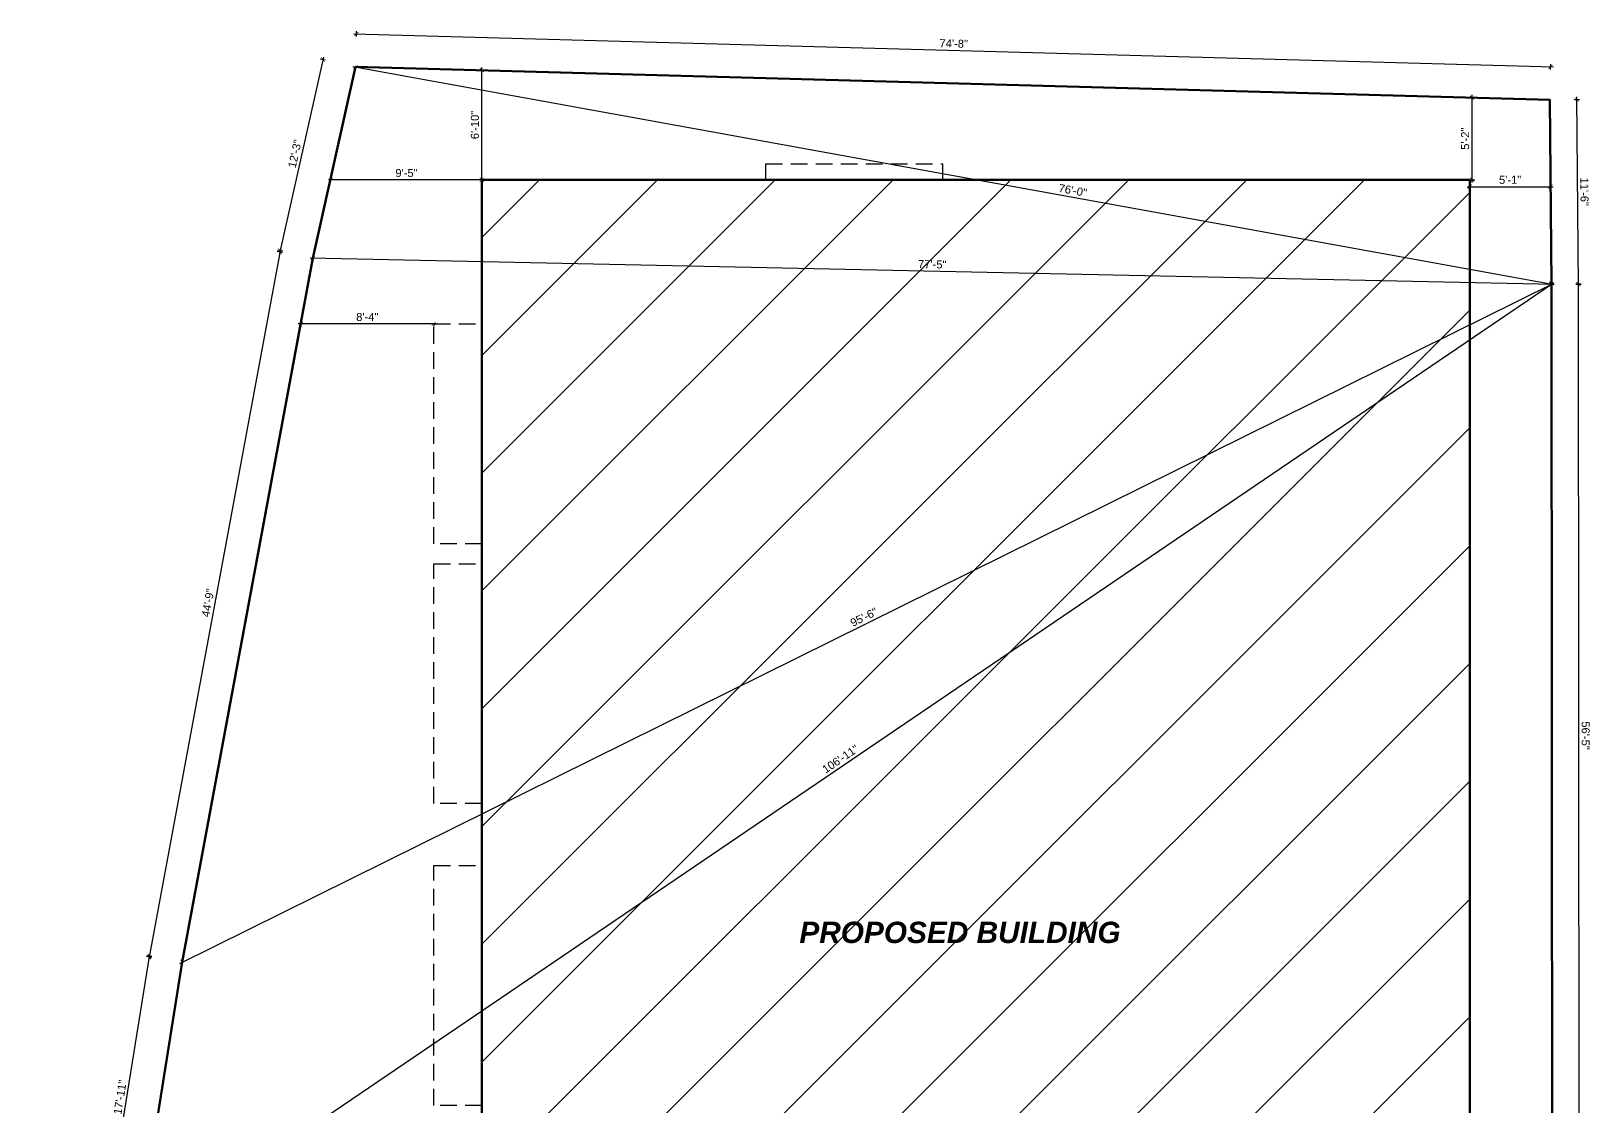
# Model space of a CAD drawing. Header units: feet. Extents: x 109753 to 150441, y 47761 to 75080.
# Drawn here: x 123459 to 124628, y 51019 to 51827 of the extents above; entities that cross this region are included whole.
import ezdxf

# ---------------------------------------------------------------- set-up
doc = ezdxf.new("R2010")
doc.units = ezdxf.units.FT
doc.header["$LTSCALE"] = 50
doc.header["$MEASUREMENT"] = 0
doc.header["$PDMODE"] = 3
doc.header["$PDSIZE"] = -10
doc.linetypes.add('( Hidden )', pattern=[0.375, 0.25, -0.125])
for name, color, linetype, lineweight in [('DIMENSION', 5, 'Continuous', 15), ('TEXT', 181, 'Continuous', 13), ('WALL', 1, 'Continuous', 60)]:
    doc.layers.add(name, color=color, linetype=linetype, lineweight=lineweight)
doc.layers.add('HACTH', color=251, linetype='Continuous')
doc.styles.add('GL_Imperial', font='GOTHIC.TTF', dxfattribs={"height": 8})
doc.styles.add('TIMES', font='arial.ttf')
doc.dimstyles.new("1-8'", dxfattribs={"dimtxt": 6, "dimasz": 3, "dimexe": 2, "dimexo": 1, "dimgap": 2, "dimtad": 1, "dimdec": 0, "dimzin": 3, "dimdsep": 46, "dimlunit": 4, "dimtxsty": 'TIMES', "dimblk": 'ARCHTICK', "dimcen": 8, "dimdle": 2, "dimclrt": 7, "dimadec": 0, "dimazin": 0, "dimtfac": 1, "dimtdec": 0, "dimtix": 1, "dimtmove": 0, "dimatfit": 3, "dimfxl": 2, "dimfxlon": 1, "dimarcsym": 0})

# ---------------------------------------------------------------- blocks, each defined once
blk = doc.blocks.new('_ArchTick')
at = {"color": 0, "linetype": 'ByBlock', "const_width": 0.15}
blk.add_lwpolyline([(-0.5, -0.5), (0.5, 0.5)], dxfattribs=at)
blk = doc.blocks.new('*D1037')
at = {"layer": 'Defpoints', "color": 0, "transparency": 16777216}
for p in [(123702.1, 51799.9), (124598.4, 51800), (124597.7, 51775.2)]:
    blk.add_point(p, dxfattribs=at)
at = {"layer": 'DIMENSION', "color": 0, "lineweight": -2, "transparency": 16777216}
for p, q in [((123700.8, 51824.8), (124600.4, 51799.9)), ((123702.7, 51822.7), (123702.8, 51826.7)), ((124598.3, 51798), (124598.4, 51802))]:
    blk.add_line(p, q, dxfattribs=at)
at = {"layer": 'DIMENSION', "color": 0, "lineweight": -2, "transparency": 16777216, "xscale": 3, "yscale": 3, "zscale": 3}
for p, rotation in [((123702.8, 51824.7), 178.4196006313259), ((124598.4, 51800), 358.4196006313258)]:
    blk.add_blockref('_ArchTick', p, dxfattribs=dict(at, rotation=rotation))
at = {"layer": 'DIMENSION', "color": 7, "transparency": 16777216, "insert": (124150.7, 51817.4), "char_height": 6, "attachment_point": 5, "rotation": 358.4196, "style": 'TIMES'}
blk.add_mtext('74\'-8"', dxfattribs=at)
blk = doc.blocks.new('*D1038')
at = {"layer": 'Defpoints', "color": 0, "transparency": 16777216}
for p in [(123702.1, 51799.9), (123645.5, 51661.9), (123670, 51656.4)]:
    blk.add_point(p, dxfattribs=at)
at = {"layer": 'DIMENSION', "color": 0, "lineweight": -2, "transparency": 16777216}
for p, q in [((123678, 51807.3), (123645.1, 51659.9)), ((123679.5, 51804.9), (123675.6, 51805.8)), ((123647.5, 51661.5), (123643.6, 51662.3))]:
    blk.add_line(p, q, dxfattribs=at)
at = {"layer": 'DIMENSION', "color": 0, "lineweight": -2, "transparency": 16777216, "xscale": 3, "yscale": 3, "zscale": 3}
for p, rotation in [((123677.6, 51805.4), 77.40349938387797), ((123645.5, 51661.9), 257.403499383878)]:
    blk.add_blockref('_ArchTick', p, dxfattribs=dict(at, rotation=rotation))
at = {"layer": 'DIMENSION', "color": 7, "transparency": 16777216, "insert": (123656.6, 51734.7), "char_height": 6, "attachment_point": 5, "rotation": 77.4035, "style": 'TIMES'}
blk.add_mtext('12\'-3"', dxfattribs=at)
blk = doc.blocks.new('*D1039')
at = {"layer": 'Defpoints', "color": 0, "transparency": 16777216}
for p in [(123670, 51656.4), (123547.5, 51132.6), (123572.1, 51128)]:
    blk.add_point(p, dxfattribs=at)
at = {"layer": 'DIMENSION', "color": 0, "lineweight": -2, "transparency": 16777216}
for p, q in [((123645.7, 51663), (123547.1, 51130.6)), ((123647.3, 51660.6), (123643.4, 51661.3)), ((123549.4, 51132.2), (123545.5, 51132.9))]:
    blk.add_line(p, q, dxfattribs=at)
at = {"layer": 'DIMENSION', "color": 0, "lineweight": -2, "transparency": 16777216, "xscale": 3, "yscale": 3, "zscale": 3}
for p, rotation in [((123645.4, 51661), 79.50406351650555), ((123547.5, 51132.6), 259.5040635165056)]:
    blk.add_blockref('_ArchTick', p, dxfattribs=dict(at, rotation=rotation))
at = {"layer": 'DIMENSION', "color": 7, "transparency": 16777216, "insert": (123591.4, 51397.7), "char_height": 6, "attachment_point": 5, "rotation": 79.5041, "style": 'TIMES'}
blk.add_mtext('44\'-9"', dxfattribs=at)
blk = doc.blocks.new('*D1040')
at = {"layer": 'Defpoints', "color": 0, "transparency": 16777216}
for p in [(123547.4, 51131.9), (123572.1, 51128), (123538.2, 50915.9)]:
    blk.add_point(p, dxfattribs=at)
at = {"layer": 'DIMENSION', "color": 0, "lineweight": -2, "transparency": 16777216}
for p, q in [((123513.1, 50917.9), (123547.7, 51133.9)), ((123549.3, 51131.6), (123545.4, 51132.3)), ((123515.4, 50919.5), (123511.5, 50920.1))]:
    blk.add_line(p, q, dxfattribs=at)
at = {"layer": 'DIMENSION', "color": 0, "lineweight": -2, "transparency": 16777216, "xscale": 3, "yscale": 3, "zscale": 3}
for p, rotation in [((123547.4, 51131.9), 80.9189839954531), ((123513.5, 50919.8), 260.9189839954531)]:
    blk.add_blockref('_ArchTick', p, dxfattribs=dict(at, rotation=rotation))
at = {"layer": 'DIMENSION', "color": 7, "transparency": 16777216, "insert": (123525.5, 51026.7), "char_height": 6, "attachment_point": 5, "rotation": 80.919, "style": 'TIMES'}
blk.add_mtext('17\'-11"', dxfattribs=at)
blk = doc.blocks.new('*D1049')
at = {"layer": 'Defpoints', "color": 0, "transparency": 16777216}
for p in [(124598.9, 51636.8), (124619.3, 51636.8), (124599.4, 50959.4)]:
    blk.add_point(p, dxfattribs=at)
at = {"layer": 'DIMENSION', "color": 0, "lineweight": -2, "transparency": 16777216}
for p, q in [((124617.3, 51636.8), (124621.3, 51636.8)), ((124619.7, 50957.4), (124619.2, 51638.8)), ((124617.7, 50959.4), (124621.7, 50959.4))]:
    blk.add_line(p, q, dxfattribs=at)
at = {"layer": 'DIMENSION', "color": 0, "lineweight": -2, "transparency": 16777216, "xscale": 3, "yscale": 3, "zscale": 3}
for p, rotation in [((124619.3, 51636.8), 90.04067837140668), ((124619.7, 50959.4), 270.0406783714067)]:
    blk.add_blockref('_ArchTick', p, dxfattribs=dict(at, rotation=rotation))
at = {"layer": 'DIMENSION', "color": 7, "transparency": 16777216, "insert": (124624.6, 51298.1), "char_height": 6, "attachment_point": 5, "rotation": 270.0407, "style": 'TIMES'}
blk.add_mtext('56\'-5"', dxfattribs=at)
blk = doc.blocks.new('*D1002')
at = {"layer": 'Defpoints', "color": 0, "transparency": 16777216}
for p in [(124597.7, 51775.2), (124618, 51775.3), (124598.9, 51636.8)]:
    blk.add_point(p, dxfattribs=at)
at = {"layer": 'DIMENSION', "color": 0, "lineweight": -2, "transparency": 16777216}
for p, q in [((124616, 51775.3), (124620, 51775.4)), ((124619.3, 51635), (124618, 51777.3)), ((124617.2, 51637), (124621.2, 51637))]:
    blk.add_line(p, q, dxfattribs=at)
at = {"layer": 'DIMENSION', "color": 0, "lineweight": -2, "transparency": 16777216, "xscale": 3, "yscale": 3, "zscale": 3}
for p, rotation in [((124618, 51775.3), 90.49943131467522), ((124619.2, 51637), 270.4994313146752)]:
    blk.add_blockref('_ArchTick', p, dxfattribs=dict(at, rotation=rotation))
at = {"layer": 'DIMENSION', "color": 7, "transparency": 16777216, "insert": (124623.7, 51706.2), "char_height": 6, "attachment_point": 5, "rotation": 270.4994, "style": 'TIMES'}
blk.add_mtext('11\'-6"', dxfattribs=at)
blk = doc.blocks.new('*D1008')
at = {"layer": 'Defpoints', "color": 0, "transparency": 16777216}
for p in [(124598.9, 51636.8), (124598.9, 51636.8), (123538.2, 50915.9)]:
    blk.add_point(p, dxfattribs=at)
at = {"layer": 'DIMENSION', "color": 0, "lineweight": -2, "transparency": 16777216}
for p, q in [((123536.6, 50914.7), (124600.6, 51637.9)), ((124598.9, 51636.8), (124597.8, 51638.5)), ((123538.2, 50915.9), (123537.1, 50917.5))]:
    blk.add_line(p, q, dxfattribs=at)
at = {"layer": 'DIMENSION', "color": 0, "lineweight": -2, "transparency": 16777216, "xscale": 3, "yscale": 3, "zscale": 3}
for p, rotation in [((124598.9, 51636.8), 34.20423980970179), ((123538.2, 50915.9), 214.2042398097018)]:
    blk.add_blockref('_ArchTick', p, dxfattribs=dict(at, rotation=rotation))
at = {"layer": 'DIMENSION', "color": 7, "transparency": 16777216, "insert": (124065.7, 51280.5), "char_height": 6, "attachment_point": 5, "rotation": 34.2042, "style": 'TIMES'}
blk.add_mtext('106\'-11"', dxfattribs=at)
blk = doc.blocks.new('*D1009')
at = {"layer": 'Defpoints', "color": 0, "transparency": 16777216}
for p in [(123670, 51656.4), (124598.9, 51636.8), (124598.9, 51636.8)]:
    blk.add_point(p, dxfattribs=at)
at = {"layer": 'DIMENSION', "color": 0, "lineweight": -2, "transparency": 16777216}
for p, q in [((123668, 51656.5), (124600.9, 51636.8)), ((123670, 51656.4), (123670, 51654.4)), ((124598.9, 51636.8), (124598.9, 51634.8))]:
    blk.add_line(p, q, dxfattribs=at)
at = {"layer": 'DIMENSION', "color": 0, "lineweight": -2, "transparency": 16777216, "xscale": 3, "yscale": 3, "zscale": 3}
for p, rotation in [((123670, 51656.4), 178.7917942520432), ((124598.9, 51636.8), 358.7917942520432)]:
    blk.add_blockref('_ArchTick', p, dxfattribs=dict(at, rotation=rotation))
at = {"layer": 'DIMENSION', "color": 7, "transparency": 16777216, "insert": (124134.6, 51651.7), "char_height": 6, "attachment_point": 5, "rotation": 358.7918, "style": 'TIMES'}
blk.add_mtext('77\'-5"', dxfattribs=at)
blk = doc.blocks.new('*D1010')
at = {"layer": 'Defpoints', "color": 0, "transparency": 16777216}
for p in [(123702.1, 51799.9), (124598.9, 51636.8), (124598.9, 51636.8)]:
    blk.add_point(p, dxfattribs=at)
at = {"layer": 'DIMENSION', "color": 0, "lineweight": -2, "transparency": 16777216}
for p, q in [((123700.1, 51800.2), (124600.9, 51636.5)), ((123702.1, 51799.9), (123701.7, 51797.9)), ((124598.9, 51636.8), (124598.5, 51634.9))]:
    blk.add_line(p, q, dxfattribs=at)
at = {"layer": 'DIMENSION', "color": 0, "lineweight": -2, "transparency": 16777216, "xscale": 3, "yscale": 3, "zscale": 3}
for p, rotation in [((123702.1, 51799.9), 169.6955385326542), ((124598.9, 51636.8), 349.6955385326541)]:
    blk.add_blockref('_ArchTick', p, dxfattribs=dict(at, rotation=rotation))
at = {"layer": 'DIMENSION', "color": 7, "transparency": 16777216, "insert": (124240, 51707.2), "char_height": 6, "attachment_point": 5, "rotation": 349.6955, "style": 'TIMES'}
blk.add_mtext('76\'-0"', dxfattribs=at)
blk = doc.blocks.new('*D1018')
at = {"layer": 'Defpoints', "color": 0, "transparency": 16777216}
for p in [(124539.4, 51776.8), (124539.4, 51776.8), (124537.7, 51715.2)]:
    blk.add_point(p, dxfattribs=at)
at = {"layer": 'DIMENSION', "color": 0, "lineweight": -2, "transparency": 16777216}
for p, q in [((124539.4, 51713.2), (124539.4, 51778.8)), ((124539.4, 51776.8), (124541.4, 51776.8)), ((124538.7, 51715.2), (124541.4, 51715.2))]:
    blk.add_line(p, q, dxfattribs=at)
at = {"layer": 'DIMENSION', "color": 0, "lineweight": -2, "transparency": 16777216, "xscale": 3, "yscale": 3, "zscale": 3}
for p, rotation in [((124539.4, 51776.8), 90), ((124539.4, 51715.2), 270)]:
    blk.add_blockref('_ArchTick', p, dxfattribs=dict(at, rotation=rotation))
at = {"layer": 'DIMENSION', "color": 7, "transparency": 16777216, "insert": (124534.3, 51746), "char_height": 6, "attachment_point": 5, "rotation": 90, "style": 'TIMES'}
blk.add_mtext('5\'-2"', dxfattribs=at)
blk = doc.blocks.new('*D1055')
at = {"layer": 'Defpoints', "color": 0, "transparency": 16777216}
for p in [(124537.7, 51715.2), (124598.2, 51715.7), (124598.2, 51710)]:
    blk.add_point(p, dxfattribs=at)
at = {"layer": 'DIMENSION', "color": 0, "lineweight": -2, "transparency": 16777216}
for p, q in [((124537.7, 51712), (124537.7, 51708)), ((124598.2, 51712), (124598.2, 51708)), ((124535.7, 51710), (124600.2, 51710))]:
    blk.add_line(p, q, dxfattribs=at)
at = {"layer": 'DIMENSION', "color": 0, "lineweight": -2, "transparency": 16777216, "xscale": 3, "yscale": 3, "zscale": 3, "rotation": 180}
blk.add_blockref('_ArchTick', (124537.7, 51710), dxfattribs=at)
at = {"layer": 'DIMENSION', "color": 0, "lineweight": -2, "transparency": 16777216, "xscale": 3, "yscale": 3, "zscale": 3}
blk.add_blockref('_ArchTick', (124598.2, 51710), dxfattribs=at)
at = {"layer": 'DIMENSION', "color": 7, "transparency": 16777216, "insert": (124568, 51715.1), "char_height": 6, "attachment_point": 5, "style": 'TIMES'}
blk.add_mtext('5\'-1"', dxfattribs=at)
blk = doc.blocks.new('*D1020')
at = {"layer": 'Defpoints', "color": 0, "transparency": 16777216}
for p in [(123796.7, 51797.5), (123799, 51797.5), (123796.7, 51715.2)]:
    blk.add_point(p, dxfattribs=at)
at = {"layer": 'DIMENSION', "color": 0, "lineweight": -2, "transparency": 16777216}
for p, q in [((123798, 51797.5), (123794.7, 51797.5)), ((123796.7, 51713.2), (123796.7, 51799.5)), ((123796.7, 51715.2), (123798.7, 51715.2))]:
    blk.add_line(p, q, dxfattribs=at)
at = {"layer": 'DIMENSION', "color": 0, "lineweight": -2, "transparency": 16777216, "xscale": 3, "yscale": 3, "zscale": 3}
for p, rotation in [((123796.7, 51797.5), 90), ((123796.7, 51715.2), 270)]:
    blk.add_blockref('_ArchTick', p, dxfattribs=dict(at, rotation=rotation))
at = {"layer": 'DIMENSION', "color": 7, "transparency": 16777216, "insert": (123791.6, 51756.3), "char_height": 6, "attachment_point": 5, "rotation": 90, "style": 'TIMES'}
blk.add_mtext('6\'-10"', dxfattribs=at)
blk = doc.blocks.new('*D1021')
at = {"layer": 'Defpoints', "color": 0, "transparency": 16777216}
for p in [(123683.8, 51715.2), (123683.8, 51715.2), (123796.7, 51712.2)]:
    blk.add_point(p, dxfattribs=at)
at = {"layer": 'DIMENSION', "color": 0, "lineweight": -2, "transparency": 16777216}
for p, q in [((123798.7, 51715.2), (123681.8, 51715.2)), ((123683.8, 51715.2), (123683.8, 51717.2)), ((123796.7, 51713.2), (123796.7, 51717.2))]:
    blk.add_line(p, q, dxfattribs=at)
at = {"layer": 'DIMENSION', "color": 0, "lineweight": -2, "transparency": 16777216, "xscale": 3, "yscale": 3, "zscale": 3, "rotation": 180}
blk.add_blockref('_ArchTick', (123683.8, 51715.2), dxfattribs=at)
at = {"layer": 'DIMENSION', "color": 0, "lineweight": -2, "transparency": 16777216, "xscale": 3, "yscale": 3, "zscale": 3}
blk.add_blockref('_ArchTick', (123796.7, 51715.2), dxfattribs=at)
at = {"layer": 'DIMENSION', "color": 7, "transparency": 16777216, "insert": (123740.3, 51720.2), "char_height": 6, "attachment_point": 5, "style": 'TIMES'}
blk.add_mtext('9\'-5"', dxfattribs=at)
blk = doc.blocks.new('*D1057')
at = {"layer": 'Defpoints', "color": 0, "transparency": 16777216}
for p in [(123661.1, 51608.4), (123661.1, 51607.1), (123760.7, 51607.1)]:
    blk.add_point(p, dxfattribs=at)
at = {"layer": 'DIMENSION', "color": 0, "lineweight": -2, "transparency": 16777216}
for p, q in [((123762.7, 51607.1), (123659.1, 51607.1)), ((123661.1, 51607.4), (123661.1, 51605.1)), ((123760.7, 51607.1), (123760.7, 51605.1))]:
    blk.add_line(p, q, dxfattribs=at)
at = {"layer": 'DIMENSION', "color": 0, "lineweight": -2, "transparency": 16777216, "xscale": 3, "yscale": 3, "zscale": 3, "rotation": 180}
blk.add_blockref('_ArchTick', (123661.1, 51607.1), dxfattribs=at)
at = {"layer": 'DIMENSION', "color": 0, "lineweight": -2, "transparency": 16777216, "xscale": 3, "yscale": 3, "zscale": 3}
blk.add_blockref('_ArchTick', (123760.7, 51607.1), dxfattribs=at)
at = {"layer": 'DIMENSION', "color": 7, "transparency": 16777216, "insert": (123710.9, 51612.2), "char_height": 6, "attachment_point": 5, "style": 'TIMES'}
blk.add_mtext('8\'-4"', dxfattribs=at)
blk = doc.blocks.new('*D1025')
at = {"layer": 'Defpoints', "color": 0, "transparency": 16777216}
for p in [(124598.9, 51636.8), (124598.9, 51636.8), (123572.1, 51128)]:
    blk.add_point(p, dxfattribs=at)
at = {"layer": 'DIMENSION', "color": 0, "lineweight": -2, "transparency": 16777216}
for p, q in [((123570.3, 51127.1), (124600.7, 51637.7)), ((124598.9, 51636.8), (124598, 51638.6)), ((123572.1, 51128), (123571.2, 51129.8))]:
    blk.add_line(p, q, dxfattribs=at)
at = {"layer": 'DIMENSION', "color": 0, "lineweight": -2, "transparency": 16777216, "xscale": 3, "yscale": 3, "zscale": 3}
for p, rotation in [((124598.9, 51636.8), 26.36173547782893), ((123572.1, 51128), 206.3617354778289)]:
    blk.add_blockref('_ArchTick', p, dxfattribs=dict(at, rotation=rotation))
at = {"layer": 'DIMENSION', "color": 7, "transparency": 16777216, "insert": (124083.3, 51386.9), "char_height": 6, "attachment_point": 5, "rotation": 26.3617, "style": 'TIMES'}
blk.add_mtext('95\'-6"', dxfattribs=at)

msp = doc.modelspace()

# ---------------------------------------------------------------- hatches: boundary and pattern name
at = {"layer": 'HACTH', "transparency": 33554687}
h = msp.add_hatch(dxfattribs=at)
h.set_pattern_fill('ANSI31', color=256, scale=500)
h.paths.add_polyline_path([(124537.7, 51715.2), (123796.7, 51715.2), (123796.7, 50784.7), (124537.7, 50784.7)])
h.paths.add_polyline_path([(124056.7, 50936), (124081, 50937), (124080.5, 50949.3), (124056.2, 50948.3)], flags=24)
h.paths.add_polyline_path([(124055.1, 51265.8), (124082.9, 51284.7), (124076, 51294.9), (124048.1, 51276)], flags=24)
h.paths.add_polyline_path([(124075.1, 51376), (124097, 51386.8), (124091.5, 51397.8), (124069.7, 51387)], flags=24)
h.paths.add_polyline_path([(124030.4, 51133.4), (124279.5, 51133.4), (124279.5, 51166.4), (124030.4, 51166.4)], flags=24)

# ---------------------------------------------------------------- linework, layer by layer
at = {"linetype": '( Hidden )'}
msp.add_lwpolyline([(123796.7, 50819.7), (123796.7, 51020.5), (123760.7, 51020.5), (123760.7, 51200.5), (123796.7, 51200.5), (123796.7, 51247), (123760.7, 51247), (123760.7, 51427), (123796.7, 51427), (123796.7, 51442), (123760.7, 51442), (123760.7, 51607.1), (123796.7, 51607.1), (123796.7, 51715.2), (124009.9, 51715.2), (124009.9, 51727.2), (124142.4, 51727.2), (124142.4, 51715.2), (124537.7, 51715.2), (124537.7, 50815)], dxfattribs=at)
at = {"layer": 'WALL'}
msp.add_lwpolyline([(123458.8, 50505.1), (123532.5, 50501.9), (123752.1, 50513.8), (124165.5, 50538.4), (124157.5, 50578.8), (124597.7, 50582.3), (124596.8, 50888.3), (124599.4, 50959.4), (124598.9, 51636.8), (124597.7, 51775.2), (123702.1, 51799.9), (123670, 51656.4), (123572.1, 51128), (123538.2, 50915.9), (123458.8, 50505.1)], dxfattribs=at)
msp.add_lwpolyline([(123796.7, 51715.2), (124537.7, 51715.2), (124537.7, 50784.7), (123796.7, 50784.7)], close=True, dxfattribs=at)

# ---------------------------------------------------------------- texts
at = {"layer": 'TEXT', "insert": (124155.4, 51158.4), "char_height": 16, "width": 361.893, "attachment_point": 2, "style": 'GL_Imperial'}
msp.add_mtext('{\\fArial|b1|i1|c0|p34;PROPOSED BUILDING}', dxfattribs=at)

# ---------------------------------------------------------------- dimensions: what is measured, and where the dimension line sits
at = {"layer": 'DIMENSION'}
for p1, p2, distance, picture, middle in [((123702.1, 51799.9), (124597.7, 51775.2), 24.8, '*D1037', (124150.7, 51817.4)), ((123702.1, 51799.9), (123670, 51656.4), -25.1, '*D1038', (123656.6, 51734.7)), ((124598.9, 51636.8), (124597.7, 51775.2), -20.3, '*D1002', (124623.7, 51706.2)), ((123670, 51656.4), (123572.1, 51128), -25.1, '*D1039', (123591.4, 51397.7)), ((123670, 51656.4), (124598.9, 51636.8), 0, '*D1009', (124134.6, 51651.7)), ((123538.2241, 50915.8696), (124598.906, 51636.823), 0, '*D1008', (124065.7187, 51280.534)), ((123572.1, 51128), (124598.9, 51636.8), 0, '*D1025', (124083.3, 51386.9)), ((124599.4, 50959.4), (124598.9, 51636.8), -20.3, '*D1049', (124624.6, 51298.1)), ((123538.2, 50915.9), (123572.1, 51128), 25.1, '*D1040', (123525.5, 51026.7))]:
    dim = msp.add_aligned_dim(p1=p1, p2=p2, distance=distance, dimstyle="1-8'", dxfattribs=at)
    dim.commit()
    dim.dimension.update_dxf_attribs({"geometry": picture, "text_midpoint": middle})
dim = msp.add_linear_dim(base=(124598.9, 51636.8), p1=(123702.1, 51799.9), p2=(124598.9, 51636.8), angle=349.6955, dimstyle="1-8'", dxfattribs=at)
dim.commit()
dim.dimension.update_dxf_attribs({"geometry": '*D1010', "text_midpoint": (124239.1, 51702.2), "dimtype": 161})
for base, p1, p2, picture, middle in [((123796.7, 51797.5), (123796.7, 51715.2), (123799, 51797.5), '*D1020', (123791.6, 51756.3)), ((124539.4, 51776.8), (124537.7, 51715.2), (124539.4, 51776.8), '*D1018', (124534.3, 51746))]:
    dim = msp.add_linear_dim(base=base, p1=p1, p2=p2, angle=90, dimstyle="1-8'", dxfattribs=at)
    dim.commit()
    dim.dimension.update_dxf_attribs({"geometry": picture, "text_midpoint": middle})
for base, p1, p2, picture, middle in [((123683.8, 51715.2), (123796.7, 51712.2), (123683.8, 51715.2), '*D1021', (123740.3, 51720.2)), ((124598.2187, 51710.0093), (124537.7001, 51715.1649), (124598.2187, 51715.6776), '*D1055', (124567.9594, 51715.0727)), ((123661.1, 51607.1), (123760.7, 51607.1), (123661.1, 51608.4), '*D1057', (123710.9, 51612.2))]:
    dim = msp.add_linear_dim(base=base, p1=p1, p2=p2, dimstyle="1-8'", dxfattribs=at)
    dim.commit()
    dim.dimension.update_dxf_attribs({"geometry": picture, "text_midpoint": middle})

doc.saveas('drawing.dxf')
